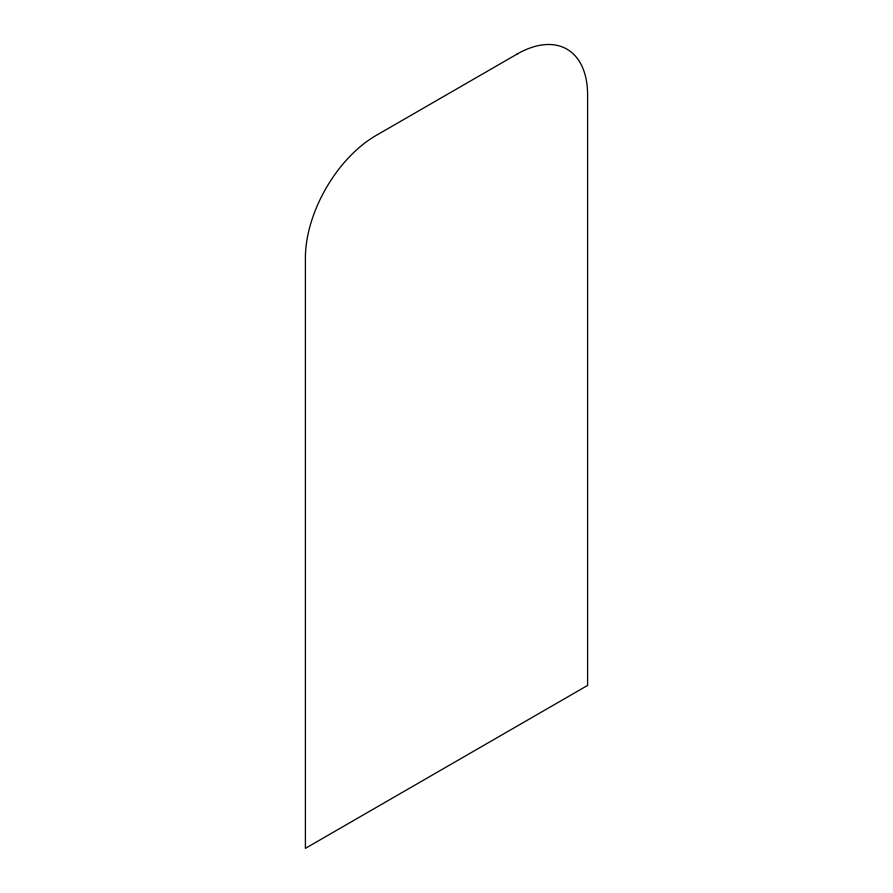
<?xml version="1.0" encoding="UTF-8"?>
<svg xmlns="http://www.w3.org/2000/svg" width="893" height="893" viewBox="0 0 893 893"><rect width="100%" height="100%" fill="white"/><g stroke="black" fill="none" stroke-linecap="round" stroke-linejoin="round"><path stroke-width="1.34" d="M517.047 54.105L375.953 135.557A99.77 57.599 -60 0 0 305.406 257.753L305.406 848.35L587.594 685.433L587.594 94.837A99.77 57.599 -60 0 0 517.047 54.105"/></g></svg>
